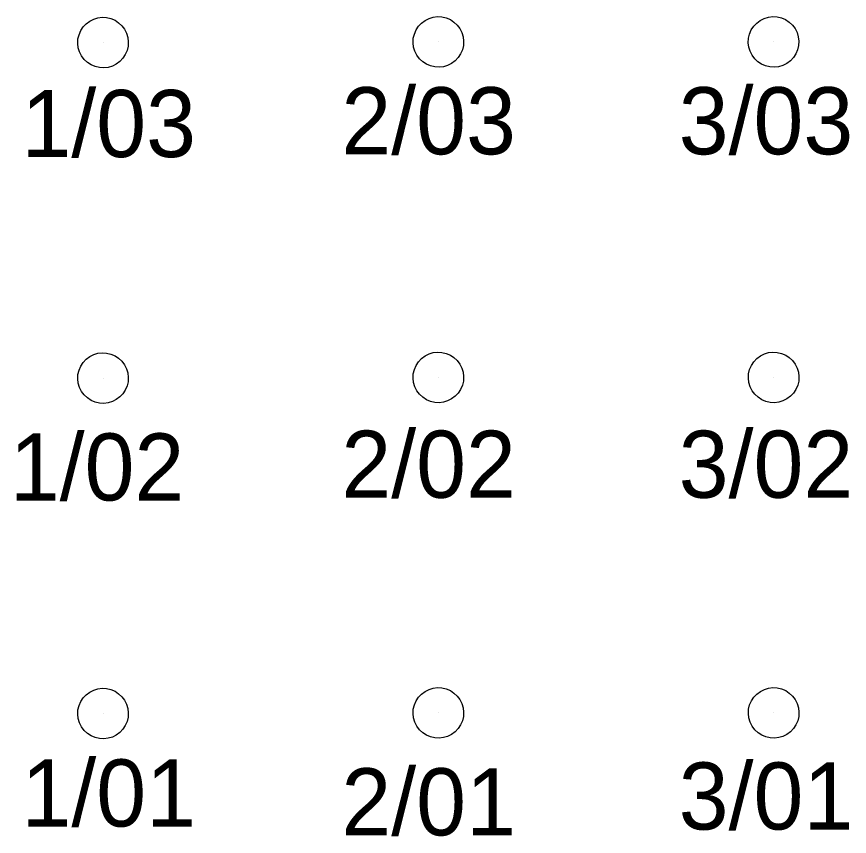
# Model space of a CAD drawing. Extents: x 858 to 5197, y 2407 to 5245.
# Drawn here: x 862.1 to 986.3, y 2406.6 to 2528.8 of the extents above; entities that cross this region are included whole.
import ezdxf

# ---------------------------------------------------------------- set-up
doc = ezdxf.new("R2010")
doc.units = 0
doc.layers.add('Augers', color=7, linetype='Continuous')
doc.layers.add('Quadrats', color=7, linetype='Continuous')

msp = doc.modelspace()

# ---------------------------------------------------------------- linework, layer by layer
at = {"layer": 'Augers'}
for p, q in [((875, 2524.9), (875, 2524.9)), ((925, 2525), (925, 2525)), ((974.98, 2525), (974.98, 2525)), ((875, 2474.9), (875, 2474.9)), ((925, 2475), (925, 2475)), ((975, 2475), (975, 2475)), ((875, 2424.9), (875, 2424.9)), ((925, 2425), (925, 2425)), ((975, 2425), (975, 2425))]:
    msp.add_line(p, q, dxfattribs=at)
at = {"layer": 'Quadrats'}
for p, q in [((872.49, 2527.71), (873.02, 2528.11)), ((873.02, 2528.11), (873.61, 2528.4)), ((873.61, 2528.4), (874.24, 2528.59)), ((874.24, 2528.59), (874.89, 2528.67)), ((874.89, 2528.67), (875.54, 2528.63)), ((875.54, 2528.63), (876.18, 2528.48)), ((876.18, 2528.48), (876.79, 2528.22)), ((876.79, 2528.22), (877.33, 2527.86)), ((922.49, 2527.81), (923.02, 2528.21)), ((923.02, 2528.21), (923.61, 2528.5)), ((923.61, 2528.5), (924.24, 2528.69)), ((924.24, 2528.69), (924.89, 2528.77)), ((924.89, 2528.77), (925.54, 2528.73)), ((925.54, 2528.73), (926.18, 2528.58)), ((926.18, 2528.58), (926.79, 2528.32)), ((926.79, 2528.32), (927.33, 2527.96)), ((927.33, 2527.96), (927.81, 2527.51)), ((972.47, 2527.81), (973, 2528.21)), ((973, 2528.21), (973.59, 2528.5)), ((973.59, 2528.5), (974.22, 2528.69)), ((974.22, 2528.69), (974.87, 2528.77)), ((974.87, 2528.77), (975.52, 2528.73)), ((975.52, 2528.73), (976.16, 2528.58)), ((976.16, 2528.58), (976.77, 2528.32)), ((976.77, 2528.32), (977.31, 2527.96)), ((977.31, 2527.96), (977.79, 2527.51)), ((871.42, 2526.08), (871.68, 2526.69)), ((871.68, 2526.69), (872.04, 2527.23)), ((872.04, 2527.23), (872.49, 2527.71)), ((877.33, 2527.86), (877.81, 2527.41)), ((877.81, 2527.41), (878.21, 2526.88)), ((878.21, 2526.88), (878.5, 2526.29)), ((921.42, 2526.18), (921.68, 2526.79)), ((921.68, 2526.79), (922.04, 2527.33)), ((922.04, 2527.33), (922.49, 2527.81)), ((927.81, 2527.51), (928.21, 2526.98)), ((928.21, 2526.98), (928.5, 2526.39)), ((971.4, 2526.18), (971.66, 2526.79)), ((971.66, 2526.79), (972.02, 2527.33)), ((972.02, 2527.33), (972.47, 2527.81)), ((977.79, 2527.51), (978.19, 2526.98)), ((978.19, 2526.98), (978.48, 2526.39)), ((871.23, 2524.79), (871.27, 2525.44)), ((871.27, 2525.44), (871.42, 2526.08)), ((878.5, 2526.29), (878.69, 2525.66)), ((878.69, 2525.66), (878.77, 2525.01)), ((921.23, 2524.89), (921.27, 2525.54)), ((921.27, 2525.54), (921.42, 2526.18)), ((928.5, 2526.39), (928.69, 2525.76)), ((928.69, 2525.76), (928.77, 2525.11)), ((971.21, 2524.89), (971.25, 2525.54)), ((971.25, 2525.54), (971.4, 2526.18)), ((978.48, 2526.39), (978.67, 2525.76)), ((978.67, 2525.76), (978.75, 2525.11)), ((871.31, 2524.14), (871.23, 2524.79)), ((878.73, 2524.36), (878.58, 2523.72)), ((878.77, 2525.01), (878.73, 2524.36)), ((921.31, 2524.24), (921.23, 2524.89)), ((921.5, 2523.61), (921.31, 2524.24)), ((928.73, 2524.46), (928.58, 2523.82)), ((928.77, 2525.11), (928.73, 2524.46)), ((971.29, 2524.24), (971.21, 2524.89)), ((971.48, 2523.61), (971.29, 2524.24)), ((978.71, 2524.46), (978.56, 2523.82)), ((978.75, 2525.11), (978.71, 2524.46)), ((871.5, 2523.51), (871.31, 2524.14)), ((871.79, 2522.92), (871.5, 2523.51)), ((878.32, 2523.11), (877.96, 2522.57)), ((878.58, 2523.72), (878.32, 2523.11)), ((921.79, 2523.02), (921.5, 2523.61)), ((922.19, 2522.49), (921.79, 2523.02)), ((928.32, 2523.21), (927.96, 2522.67)), ((928.58, 2523.82), (928.32, 2523.21)), ((971.77, 2523.02), (971.48, 2523.61)), ((972.17, 2522.49), (971.77, 2523.02)), ((978.3, 2523.21), (977.94, 2522.67)), ((978.56, 2523.82), (978.3, 2523.21)), ((872.19, 2522.39), (871.79, 2522.92)), ((872.67, 2521.94), (872.19, 2522.39)), ((873.21, 2521.58), (872.67, 2521.94)), ((876.98, 2521.69), (876.39, 2521.4)), ((877.51, 2522.09), (876.98, 2521.69)), ((877.96, 2522.57), (877.51, 2522.09)), ((922.67, 2522.04), (922.19, 2522.49)), ((923.21, 2521.68), (922.67, 2522.04)), ((926.98, 2521.79), (926.39, 2521.5)), ((927.51, 2522.19), (926.98, 2521.79)), ((927.96, 2522.67), (927.51, 2522.19)), ((972.65, 2522.04), (972.17, 2522.49)), ((973.19, 2521.68), (972.65, 2522.04)), ((976.96, 2521.79), (976.37, 2521.5)), ((977.49, 2522.19), (976.96, 2521.79)), ((977.94, 2522.67), (977.49, 2522.19)), ((873.82, 2521.32), (873.21, 2521.58)), ((874.46, 2521.17), (873.82, 2521.32)), ((875.11, 2521.13), (874.46, 2521.17)), ((875.76, 2521.21), (875.11, 2521.13)), ((876.39, 2521.4), (875.76, 2521.21)), ((923.82, 2521.42), (923.21, 2521.68)), ((924.46, 2521.27), (923.82, 2521.42)), ((925.11, 2521.23), (924.46, 2521.27)), ((925.76, 2521.31), (925.11, 2521.23)), ((926.39, 2521.5), (925.76, 2521.31)), ((973.8, 2521.42), (973.19, 2521.68)), ((974.44, 2521.27), (973.8, 2521.42)), ((975.09, 2521.23), (974.44, 2521.27)), ((975.74, 2521.31), (975.09, 2521.23)), ((976.37, 2521.5), (975.74, 2521.31)), ((873.02, 2478.11), (873.61, 2478.4)), ((873.61, 2478.4), (874.24, 2478.59)), ((874.24, 2478.59), (874.89, 2478.67)), ((874.89, 2478.67), (875.54, 2478.63)), ((875.54, 2478.63), (876.18, 2478.48)), ((876.18, 2478.48), (876.79, 2478.22)), ((923.02, 2478.21), (923.61, 2478.5)), ((923.61, 2478.5), (924.24, 2478.69)), ((924.24, 2478.69), (924.89, 2478.77)), ((924.89, 2478.77), (925.54, 2478.73)), ((925.54, 2478.73), (926.18, 2478.58)), ((926.18, 2478.58), (926.79, 2478.32)), ((926.79, 2478.32), (927.33, 2477.96)), ((973.02, 2478.21), (973.61, 2478.5)), ((973.61, 2478.5), (974.24, 2478.69)), ((974.24, 2478.69), (974.89, 2478.77)), ((974.89, 2478.77), (975.54, 2478.73)), ((975.54, 2478.73), (976.18, 2478.58)), ((976.18, 2478.58), (976.79, 2478.32)), ((976.79, 2478.32), (977.33, 2477.96)), ((871.68, 2476.69), (872.04, 2477.23)), ((872.04, 2477.23), (872.49, 2477.71)), ((872.49, 2477.71), (873.02, 2478.11)), ((876.79, 2478.22), (877.33, 2477.86)), ((877.33, 2477.86), (877.81, 2477.41)), ((877.81, 2477.41), (878.21, 2476.88)), ((921.68, 2476.79), (922.04, 2477.33)), ((922.04, 2477.33), (922.49, 2477.81)), ((922.49, 2477.81), (923.02, 2478.21)), ((927.33, 2477.96), (927.81, 2477.51)), ((927.81, 2477.51), (928.21, 2476.98)), ((971.68, 2476.79), (972.04, 2477.33)), ((972.04, 2477.33), (972.49, 2477.81)), ((972.49, 2477.81), (973.02, 2478.21)), ((977.33, 2477.96), (977.81, 2477.51)), ((977.81, 2477.51), (978.21, 2476.98)), ((871.27, 2475.44), (871.42, 2476.08)), ((871.42, 2476.08), (871.68, 2476.69)), ((878.21, 2476.88), (878.5, 2476.29)), ((878.5, 2476.29), (878.69, 2475.66)), ((921.27, 2475.54), (921.42, 2476.18)), ((921.42, 2476.18), (921.68, 2476.79)), ((928.21, 2476.98), (928.5, 2476.39)), ((928.5, 2476.39), (928.69, 2475.76)), ((928.69, 2475.76), (928.77, 2475.11)), ((971.27, 2475.54), (971.42, 2476.18)), ((971.42, 2476.18), (971.68, 2476.79)), ((978.21, 2476.98), (978.5, 2476.39)), ((978.5, 2476.39), (978.69, 2475.76)), ((978.69, 2475.76), (978.77, 2475.11)), ((871.23, 2474.79), (871.27, 2475.44)), ((871.31, 2474.14), (871.23, 2474.79)), ((878.69, 2475.66), (878.77, 2475.01)), ((878.77, 2475.01), (878.73, 2474.36)), ((921.23, 2474.89), (921.27, 2475.54)), ((921.31, 2474.24), (921.23, 2474.89)), ((928.77, 2475.11), (928.73, 2474.46)), ((971.23, 2474.89), (971.27, 2475.54)), ((971.31, 2474.24), (971.23, 2474.89)), ((978.77, 2475.11), (978.73, 2474.46)), ((871.5, 2473.51), (871.31, 2474.14)), ((871.79, 2472.92), (871.5, 2473.51)), ((878.58, 2473.72), (878.32, 2473.11)), ((878.73, 2474.36), (878.58, 2473.72)), ((921.5, 2473.61), (921.31, 2474.24)), ((921.79, 2473.02), (921.5, 2473.61)), ((928.58, 2473.82), (928.32, 2473.21)), ((928.73, 2474.46), (928.58, 2473.82)), ((971.5, 2473.61), (971.31, 2474.24)), ((971.79, 2473.02), (971.5, 2473.61)), ((978.58, 2473.82), (978.32, 2473.21)), ((978.73, 2474.46), (978.58, 2473.82)), ((872.19, 2472.39), (871.79, 2472.92)), ((872.67, 2471.94), (872.19, 2472.39)), ((877.51, 2472.09), (876.98, 2471.69)), ((877.96, 2472.57), (877.51, 2472.09)), ((878.32, 2473.11), (877.96, 2472.57)), ((922.19, 2472.49), (921.79, 2473.02)), ((922.67, 2472.04), (922.19, 2472.49)), ((923.21, 2471.68), (922.67, 2472.04)), ((927.51, 2472.19), (926.98, 2471.79)), ((927.96, 2472.67), (927.51, 2472.19)), ((928.32, 2473.21), (927.96, 2472.67)), ((972.19, 2472.49), (971.79, 2473.02)), ((972.67, 2472.04), (972.19, 2472.49)), ((973.21, 2471.68), (972.67, 2472.04)), ((977.51, 2472.19), (976.98, 2471.79)), ((977.96, 2472.67), (977.51, 2472.19)), ((978.32, 2473.21), (977.96, 2472.67)), ((873.21, 2471.58), (872.67, 2471.94)), ((873.82, 2471.32), (873.21, 2471.58)), ((874.46, 2471.17), (873.82, 2471.32)), ((875.11, 2471.13), (874.46, 2471.17)), ((875.76, 2471.21), (875.11, 2471.13)), ((876.39, 2471.4), (875.76, 2471.21)), ((876.98, 2471.69), (876.39, 2471.4)), ((923.82, 2471.42), (923.21, 2471.68)), ((924.46, 2471.27), (923.82, 2471.42)), ((925.11, 2471.23), (924.46, 2471.27)), ((925.76, 2471.31), (925.11, 2471.23)), ((926.39, 2471.5), (925.76, 2471.31)), ((926.98, 2471.79), (926.39, 2471.5)), ((973.82, 2471.42), (973.21, 2471.68)), ((974.46, 2471.27), (973.82, 2471.42)), ((975.11, 2471.23), (974.46, 2471.27)), ((975.76, 2471.31), (975.11, 2471.23)), ((976.39, 2471.5), (975.76, 2471.31)), ((976.98, 2471.79), (976.39, 2471.5)), ((873.61, 2428.4), (874.24, 2428.59)), ((874.24, 2428.59), (874.89, 2428.67)), ((874.89, 2428.67), (875.54, 2428.63)), ((875.54, 2428.63), (876.18, 2428.48)), ((923.61, 2428.5), (924.24, 2428.69)), ((924.24, 2428.69), (924.89, 2428.77)), ((924.89, 2428.77), (925.54, 2428.73)), ((925.54, 2428.73), (926.18, 2428.58)), ((926.18, 2428.58), (926.79, 2428.32)), ((973.61, 2428.5), (974.24, 2428.69)), ((974.24, 2428.69), (974.89, 2428.77)), ((974.89, 2428.77), (975.54, 2428.73)), ((975.54, 2428.73), (976.18, 2428.58)), ((976.18, 2428.58), (976.79, 2428.32)), ((872.04, 2427.23), (872.49, 2427.71)), ((872.49, 2427.71), (873.02, 2428.11)), ((873.02, 2428.11), (873.61, 2428.4)), ((876.18, 2428.48), (876.79, 2428.22)), ((876.79, 2428.22), (877.33, 2427.86)), ((877.33, 2427.86), (877.81, 2427.41)), ((877.81, 2427.41), (878.21, 2426.88)), ((921.68, 2426.79), (922.04, 2427.33)), ((922.04, 2427.33), (922.49, 2427.81)), ((922.49, 2427.81), (923.02, 2428.21)), ((923.02, 2428.21), (923.61, 2428.5)), ((926.79, 2428.32), (927.33, 2427.96)), ((927.33, 2427.96), (927.81, 2427.51)), ((927.81, 2427.51), (928.21, 2426.98)), ((971.68, 2426.79), (972.04, 2427.33)), ((972.04, 2427.33), (972.49, 2427.81)), ((972.49, 2427.81), (973.02, 2428.21)), ((973.02, 2428.21), (973.61, 2428.5)), ((976.79, 2428.32), (977.33, 2427.96)), ((977.33, 2427.96), (977.81, 2427.51)), ((977.81, 2427.51), (978.21, 2426.98)), ((871.42, 2426.08), (871.68, 2426.69)), ((871.68, 2426.69), (872.04, 2427.23)), ((878.21, 2426.88), (878.5, 2426.29)), ((878.5, 2426.29), (878.69, 2425.66)), ((921.27, 2425.54), (921.42, 2426.18)), ((921.42, 2426.18), (921.68, 2426.79)), ((928.21, 2426.98), (928.5, 2426.39)), ((928.5, 2426.39), (928.69, 2425.76)), ((971.27, 2425.54), (971.42, 2426.18)), ((971.42, 2426.18), (971.68, 2426.79)), ((978.21, 2426.98), (978.5, 2426.39)), ((978.5, 2426.39), (978.69, 2425.76)), ((871.23, 2424.79), (871.27, 2425.44)), ((871.27, 2425.44), (871.42, 2426.08)), ((878.69, 2425.66), (878.77, 2425.01)), ((878.77, 2425.01), (878.73, 2424.36)), ((921.23, 2424.89), (921.27, 2425.54)), ((921.31, 2424.24), (921.23, 2424.89)), ((928.69, 2425.76), (928.77, 2425.11)), ((928.77, 2425.11), (928.73, 2424.46)), ((971.23, 2424.89), (971.27, 2425.54)), ((971.31, 2424.24), (971.23, 2424.89)), ((978.69, 2425.76), (978.77, 2425.11)), ((978.77, 2425.11), (978.73, 2424.46)), ((871.31, 2424.14), (871.23, 2424.79)), ((871.5, 2423.51), (871.31, 2424.14)), ((878.58, 2423.72), (878.32, 2423.11)), ((878.73, 2424.36), (878.58, 2423.72)), ((921.5, 2423.61), (921.31, 2424.24)), ((921.79, 2423.02), (921.5, 2423.61)), ((928.58, 2423.82), (928.32, 2423.21)), ((928.73, 2424.46), (928.58, 2423.82)), ((971.5, 2423.61), (971.31, 2424.24)), ((971.79, 2423.02), (971.5, 2423.61)), ((978.58, 2423.82), (978.32, 2423.21)), ((978.73, 2424.46), (978.58, 2423.82)), ((871.79, 2422.92), (871.5, 2423.51)), ((872.19, 2422.39), (871.79, 2422.92)), ((872.67, 2421.94), (872.19, 2422.39)), ((877.96, 2422.57), (877.51, 2422.09)), ((878.32, 2423.11), (877.96, 2422.57)), ((922.19, 2422.49), (921.79, 2423.02)), ((922.67, 2422.04), (922.19, 2422.49)), ((927.96, 2422.67), (927.51, 2422.19)), ((928.32, 2423.21), (927.96, 2422.67)), ((972.19, 2422.49), (971.79, 2423.02)), ((972.67, 2422.04), (972.19, 2422.49)), ((977.96, 2422.67), (977.51, 2422.19)), ((978.32, 2423.21), (977.96, 2422.67)), ((873.21, 2421.58), (872.67, 2421.94)), ((873.82, 2421.32), (873.21, 2421.58)), ((874.46, 2421.17), (873.82, 2421.32)), ((875.11, 2421.13), (874.46, 2421.17)), ((875.76, 2421.21), (875.11, 2421.13)), ((876.39, 2421.4), (875.76, 2421.21)), ((876.98, 2421.69), (876.39, 2421.4)), ((877.51, 2422.09), (876.98, 2421.69)), ((923.21, 2421.68), (922.67, 2422.04)), ((923.82, 2421.42), (923.21, 2421.68)), ((924.46, 2421.27), (923.82, 2421.42)), ((925.11, 2421.23), (924.46, 2421.27)), ((925.76, 2421.31), (925.11, 2421.23)), ((926.39, 2421.5), (925.76, 2421.31)), ((926.98, 2421.79), (926.39, 2421.5)), ((927.51, 2422.19), (926.98, 2421.79)), ((973.21, 2421.68), (972.67, 2422.04)), ((973.82, 2421.42), (973.21, 2421.68)), ((974.46, 2421.27), (973.82, 2421.42)), ((975.11, 2421.23), (974.46, 2421.27)), ((975.76, 2421.31), (975.11, 2421.23)), ((976.39, 2421.5), (975.76, 2421.31)), ((976.98, 2421.79), (976.39, 2421.5)), ((977.51, 2422.19), (976.98, 2421.79))]:
    msp.add_line(p, q, dxfattribs=at)

# ---------------------------------------------------------------- texts
at = {"layer": 'Augers'}
for s, p in [('1/03', (862.84, 2507.84)), ('2/03', (910.54, 2508.25)), ('3/03', (960.84, 2508.25)), ('1/02', (861.1, 2456.65)), ('2/02', (910.54, 2457.06)), ('3/02', (960.84, 2457.06)), ('1/01', (862.84, 2408.06)), ('3/01', (960.84, 2407.61)), ('2/01', (910.54, 2406.74))]:
    msp.add_text(s, height=10, dxfattribs=at).set_placement(p)

doc.saveas('drawing.dxf')
